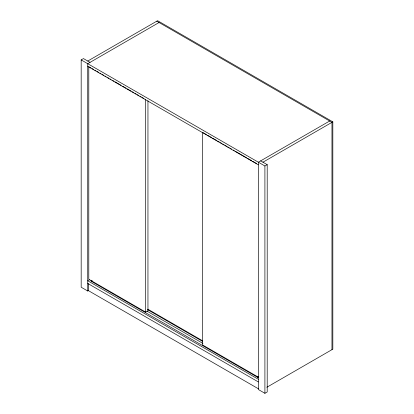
<?xml version="1.0" encoding="UTF-8"?>
<svg xmlns="http://www.w3.org/2000/svg" width="414" height="414" viewBox="0 0 414 414"><rect width="100%" height="100%" fill="white"/><g stroke="black" fill="none" stroke-linecap="round" stroke-linejoin="round"><path stroke-width="0.62" d="M88.658 290.483L87.737 291.011L81.175 287.223L81.175 59.911L83.473 58.586L90.035 62.374M87.737 61.049L157.62 20.7L332.825 121.851L332.825 349.162L266.839 387.261M159.064 22.516L87.737 63.699L87.737 291.011M329.673 121.017L258.346 162.2L258.346 389.512L264.908 393.3L267.206 391.975L267.206 164.663L260.644 160.875M262.942 162.2L332.825 121.851M81.175 59.911L264.908 165.988L267.206 164.663M89.408 279.817L87.737 280.78L258.346 379.281M91.277 280.257A1.439 0.828 0 0 0 91.38 281.37L92.394 280.78M88.787 66.654L88.787 279.269L145.656 312.099L147.953 310.774L147.953 100.747M91.38 281.37L257.332 377.18L258.346 376.595M156.766 21.192L331.971 122.347L331.971 349.659M89.346 66.975L91.018 67.943M92.131 68.584L93.807 69.552M94.92 70.194L96.038 70.841M97.15 71.482L98.822 72.45M99.94 73.092L101.052 73.739M102.17 74.38L103.842 75.348M104.954 75.99L106.072 76.631M107.743 77.599L108.861 78.241M109.974 78.888L111.092 79.529M112.763 80.497L113.876 81.139M114.994 81.786L121.126 85.325M122.798 86.288L126.141 88.223M127.258 88.865L131.16 91.116M132.278 91.763L133.95 92.726M135.062 93.373L136.18 94.014M137.293 94.661L138.964 95.624M140.082 96.271L141.195 96.912M142.312 97.554L143.984 98.522M203.083 132.646L206.431 134.576M207.543 135.218L211.445 137.474M212.563 138.116L216.465 140.367M217.583 141.014L219.254 141.976M220.367 142.623L221.485 143.265M222.597 143.912L224.269 144.874M225.387 145.521L226.499 146.163M227.617 146.804L229.289 147.772M230.407 148.414L231.519 149.061M233.191 150.023L234.308 150.67M235.421 151.312L246.573 157.75M247.686 158.396L251.593 160.648M252.706 161.294L256.608 163.546M87.737 66.349L258.346 164.85M147.855 309.201L202.524 340.763M147.57 309.646L202.389 341.296M147.053 311.162L202.927 343.423M258.279 377.123L202.529 344.934L202.529 132.32M87.737 283.435L258.346 381.936M258.445 388.808L88.394 290.633L88.394 283.688M264.908 165.988L264.908 393.3M145.656 99.489L145.656 312.099M258.574 377.413A1.439 0.828 0 0 1 257.332 377.18"/></g></svg>
